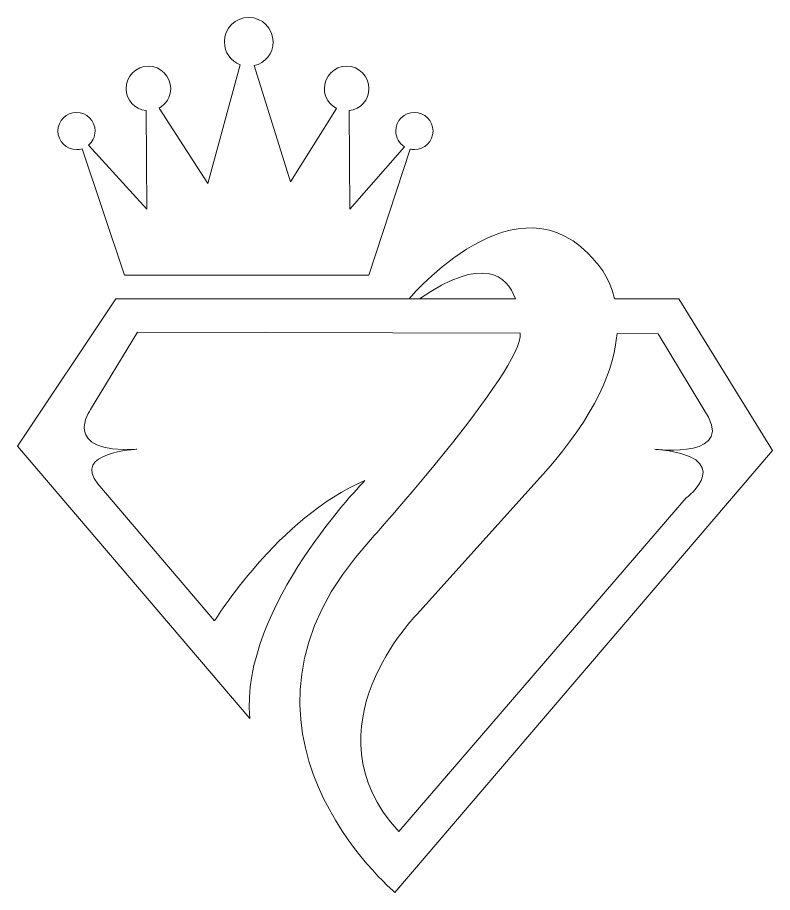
# Model space of a CAD drawing. Header units: millimetres. Extents: x -160 to 532, y -73 to 132.
# Drawn here: x 472.76 to 513.41, y 21.48 to 68.63 of the extents above; entities that cross this region are included whole.
import ezdxf

# ---------------------------------------------------------------- set-up
doc = ezdxf.new("R2010")
doc.units = ezdxf.units.MM
doc.header["$MEASUREMENT"] = 0
doc.layers.add('Layer 1', color=7, linetype='Continuous')

msp = doc.modelspace()

# ---------------------------------------------------------------- linework, layer by layer
at = {"layer": 'Layer 1', "color": 230, "lineweight": 9}
for points, knots in [([(478.5166, 54.7482), (478.5166, 54.7482), (491.6824, 54.7482), (491.6824, 54.7482), (491.6824, 54.7482), (493.8921, 61.5375), (493.8921, 61.5375), (493.9679, 61.5191), (494.0473, 61.5091), (494.1288, 61.5091), (494.6813, 61.5091), (495.1298, 61.9568), (495.1298, 62.51), (495.1298, 63.0625), (494.6813, 63.5106), (494.1288, 63.5106), (493.576, 63.5106), (493.1276, 63.0625), (493.1276, 62.51), (493.1276, 62.1516), (493.316, 61.8372), (493.599, 61.6606), (493.599, 61.6606), (490.6595, 58.3066), (490.6595, 58.3066), (490.6595, 58.3066), (490.6231, 63.6079), (490.6231, 63.6079), (491.2196, 63.6782), (491.6824, 64.1852), (491.6824, 64.8004), (491.6824, 65.4636), (491.1446, 66.0015), (490.4813, 66.0015), (489.8181, 66.0015), (489.2805, 65.4636), (489.2805, 64.8004), (489.2805, 64.3317), (489.5493, 63.9256), (489.941, 63.7279), (489.941, 63.7279), (487.457, 59.7743), (487.457, 59.7743), (487.457, 59.7743), (485.5052, 66.0346), (485.5052, 66.0346), (486.0882, 66.1681), (486.5228, 66.6903), (486.5228, 67.3135), (486.5228, 68.038), (485.9356, 68.6257), (485.2106, 68.6257), (484.4861, 68.6257), (483.8985, 68.038), (483.8985, 67.3135), (483.8985, 66.7483), (484.2559, 66.2669), (484.7568, 66.082), (484.7568, 66.082), (483.0091, 59.6854), (483.0091, 59.6854), (483.0091, 59.6854), (480.383, 63.7468), (480.383, 63.7468), (480.7551, 63.9508), (481.0074, 64.3461), (481.0074, 64.8004), (481.0074, 65.4636), (480.4698, 66.0015), (479.8066, 66.0015), (479.1433, 66.0015), (478.6055, 65.4636), (478.6055, 64.8004), (478.6055, 64.1795), (479.0768, 63.6685), (479.6814, 63.606), (479.6814, 63.606), (479.7176, 58.3066), (479.7176, 58.3066), (479.7176, 58.3066), (476.578, 61.7415), (476.578, 61.7415), (476.7974, 61.9251), (476.9374, 62.201), (476.9374, 62.51), (476.9374, 63.0625), (476.4895, 63.5106), (475.9366, 63.5106), (475.3841, 63.5106), (474.9357, 63.0625), (474.9357, 62.51), (474.9357, 61.9568), (475.3841, 61.5091), (475.9366, 61.5091), (476.0404, 61.5091), (476.1407, 61.525), (476.2347, 61.5543), (476.2347, 61.5543), (478.5166, 54.7482), (478.5166, 54.7482)], [0, 0, 0, 0, 0.030303, 0.030303, 0.030303, 0.0606061, 0.0606061, 0.0606061, 0.0909091, 0.0909091, 0.0909091, 0.1212121, 0.1212121, 0.1212121, 0.1515152, 0.1515152, 0.1515152, 0.1818182, 0.1818182, 0.1818182, 0.2121212, 0.2121212, 0.2121212, 0.2424242, 0.2424242, 0.2424242, 0.2727273, 0.2727273, 0.2727273, 0.3030303, 0.3030303, 0.3030303, 0.3333333, 0.3333333, 0.3333333, 0.3636364, 0.3636364, 0.3636364, 0.3939394, 0.3939394, 0.3939394, 0.4242424, 0.4242424, 0.4242424, 0.4545455, 0.4545455, 0.4545455, 0.4848485, 0.4848485, 0.4848485, 0.5151515, 0.5151515, 0.5151515, 0.5454545, 0.5454545, 0.5454545, 0.5757576, 0.5757576, 0.5757576, 0.6060606, 0.6060606, 0.6060606, 0.6363636, 0.6363636, 0.6363636, 0.6666667, 0.6666667, 0.6666667, 0.6969697, 0.6969697, 0.6969697, 0.7272727, 0.7272727, 0.7272727, 0.7575758, 0.7575758, 0.7575758, 0.7878788, 0.7878788, 0.7878788, 0.8181818, 0.8181818, 0.8181818, 0.8484848, 0.8484848, 0.8484848, 0.8787879, 0.8787879, 0.8787879, 0.9090909, 0.9090909, 0.9090909, 0.9393939, 0.9393939, 0.9393939, 0.969697, 0.969697, 0.969697, 1, 1, 1, 1]), ([(504.9031, 53.4669), (504.9031, 53.4669), (508.3549, 53.4669), (508.3549, 53.4669), (508.3549, 53.4669), (513.4053, 45.2901), (513.4053, 45.2901), (513.4053, 45.2901), (493.0831, 21.4813), (493.0831, 21.4813), (493.0831, 21.4813), (482.5014, 30.3791), (491.7607, 40.4804), (491.7607, 40.4804), (500.0285, 49.6937), (499.8243, 51.6136), (499.8243, 51.6136), (479.2283, 51.6795), (479.2283, 51.6795), (479.2283, 51.6795), (476.693, 47.4982), (476.693, 47.4982), (476.693, 47.4982), (475.0022, 45.141), (479.1833, 45.3629), (479.1833, 45.3629), (475.6701, 45.185), (477.0927, 43.4947), (477.0927, 43.4947), (483.3648, 36.1115), (483.3648, 36.1115), (483.3648, 36.1115), (486.8101, 41.7169), (491.4602, 43.6726), (491.4602, 43.6726), (484.7229, 36.8632), (485.2671, 30.8604), (485.2671, 30.8604), (472.7615, 45.5309), (472.7615, 45.5309), (472.7615, 45.5309), (478.0521, 53.4669), (478.0521, 53.4669), (478.0521, 53.4669), (499.5616, 53.4669), (499.5616, 53.4669), (499.1007, 54.7373), (497.8353, 55.8319), (494.3957, 53.4669), (494.3957, 53.4669), (493.8398, 53.4669), (493.8398, 53.4669), (493.8398, 53.4669), (499.7332, 60.5125), (503.8699, 55.4729), (503.8699, 55.4729), (504.5818, 54.8059), (504.9031, 53.4669)], [0, 0, 0, 0, 0.0526316, 0.0526316, 0.0526316, 0.1052632, 0.1052632, 0.1052632, 0.1578947, 0.1578947, 0.1578947, 0.2105263, 0.2105263, 0.2105263, 0.2631579, 0.2631579, 0.2631579, 0.3157895, 0.3157895, 0.3157895, 0.3684211, 0.3684211, 0.3684211, 0.4210526, 0.4210526, 0.4210526, 0.4736842, 0.4736842, 0.4736842, 0.5263158, 0.5263158, 0.5263158, 0.5789474, 0.5789474, 0.5789474, 0.6315789, 0.6315789, 0.6315789, 0.6842105, 0.6842105, 0.6842105, 0.7368421, 0.7368421, 0.7368421, 0.7894737, 0.7894737, 0.7894737, 0.8421053, 0.8421053, 0.8421053, 0.8947368, 0.8947368, 0.8947368, 0.9473684, 0.9473684, 0.9473684, 1, 1, 1, 1]), ([(505.0361, 51.597), (504.8871, 49.7431), (503.9266, 47.222), (501.0677, 44.0289), (501.0677, 44.0289), (494.2619, 36.4669), (494.2619, 36.4669), (494.2619, 36.4669), (488.1687, 30.3292), (493.2838, 24.7693), (493.2838, 24.7693), (508.7627, 42.7384), (508.7627, 42.7384), (508.7627, 42.7384), (511.6651, 44.9765), (507.0724, 45.3629), (507.0724, 45.3629), (511.6977, 44.7845), (509.6522, 47.5869), (509.6522, 47.5869), (507.2498, 51.5901), (507.2498, 51.5901), (507.2498, 51.5901), (505.0361, 51.597), (505.0361, 51.597)], [0, 0, 0, 0, 0.125, 0.125, 0.125, 0.25, 0.25, 0.25, 0.375, 0.375, 0.375, 0.5, 0.5, 0.5, 0.625, 0.625, 0.625, 0.75, 0.75, 0.75, 0.875, 0.875, 0.875, 1, 1, 1, 1])]:
    msp.add_open_spline(points, degree=3, knots=knots, dxfattribs=at)

doc.saveas('drawing.dxf')
